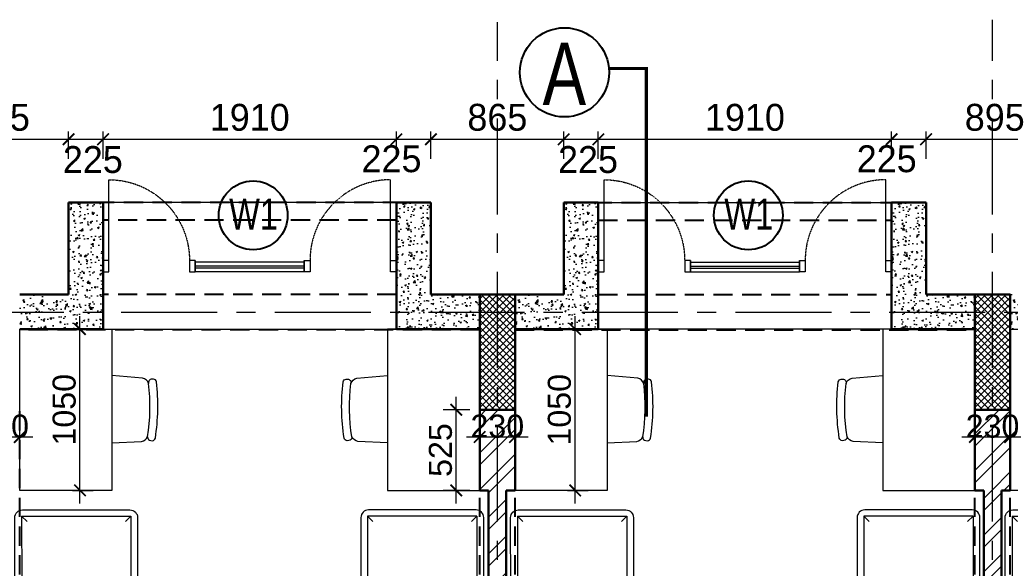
# Model space of a CAD drawing. Header units: millimetres. Extents: x -286480 to 108094, y -227925 to 10018.
# Drawn here: x -79192 to -72742, y -127872 to -124302 of the extents above; entities that cross this region are included whole.
import ezdxf

# ---------------------------------------------------------------- set-up
doc = ezdxf.new("R2010")
doc.units = ezdxf.units.MM
doc.header["$LTSCALE"] = 100
doc.header["$MEASUREMENT"] = 0
doc.header["$PDMODE"] = 67
doc.linetypes.add('CENTER', pattern=[2, 1.25, -0.25, 0.25, -0.25])
doc.linetypes.add('DASHED2', pattern=[0.375, 0.25, -0.125])
doc.layers.get('0').update_dxf_attribs({"lineweight": 25})
for name, color, linetype, lineweight in [('A-ANNO-COLUMN-HATCH', 253, 'Continuous', 9), ('A-ANNO-GRID', 251, 'CENTER', 9), ('A-ANNO-WALL', 1, 'Continuous', 30), ('AAC BLOCK HATCH', 253, 'Continuous', 5), ('ACC BLOCK', 211, 'Continuous', 30), ('beam', 3, 'Continuous', 20), ('dim', 7, 'Continuous', 13), ('DIM INTERIOR', 4, 'Continuous', 5), ('DW-NO', 7, 'Continuous', 25), ('FURNITURE LAYOUT', 37, 'Continuous', 15), ('GLASS', 150, 'Continuous', 5), ('S-COL', 4, 'Continuous', 30), ('WALL HATCH', 24, 'Continuous', 9)]:
    doc.layers.add(name, color=color, linetype=linetype, lineweight=lineweight)
doc.styles.add('CENTURY-GOTHIC', font='GOTHIC.TTF', dxfattribs={"height": 175})
doc.styles.add('SIZE', font='arial.ttf', dxfattribs={"width": 0.75, "height": 200})
doc.styles.get("Standard").update_dxf_attribs({"font": 'sanss___.ttf'})
doc.dimstyles.new('1.125', dxfattribs={"dimtxt": 175, "dimasz": 75, "dimexe": 50, "dimexo": 50, "dimgap": 50, "dimtad": 1, "dimdec": 0, "dimrnd": 5, "dimzin": 0, "dimdsep": 46, "dimtxsty": 'CENTURY-GOTHIC', "dimblk": 'ARCHTICK', "dimcen": 5, "dimdle": 40, "dimclrd": 256, "dimclre": 8, "dimclrt": 213, "dimadec": 0, "dimazin": 0, "dimtfac": 1, "dimtdec": 0, "dimtofl": 0, "dimtmove": 2, "dimatfit": 2, "dimldrblk": 'OPEN30', "dimfxl": 80, "dimtolj": 1, "dimtzin": 0, "dimlwd": 15, "dimlwe": 9, "dimarcsym": 1})
doc.dimstyles.new('D100', dxfattribs={"dimtxt": 175, "dimasz": 100, "dimexe": 85, "dimexo": 85, "dimgap": 25, "dimtad": 3, "dimdec": 0, "dimrnd": 5, "dimtxsty": 'Standard', "dimblk": 'ARCHTICK', "dimcen": 100, "dimdle": 85, "dimclrd": 256, "dimclre": 256, "dimclrt": 256, "dimadec": 0, "dimazin": 0, "dimtfac": 1, "dimtdec": 0, "dimtmove": 1, "dimatfit": 3, "dimfxl": 300, "dimlwd": -1, "dimlwe": -1, "dimarcsym": 0})
pattern_1 = [(45, (-169512.16, 128468.05), (-119.32427, 119.32427), []), (45, (-169432.6, 128468.05), (-119.32427, 119.32427), [])]

# ---------------------------------------------------------------- blocks, each defined once
blk = doc.blocks.new('A$C0E3E786B-flat-1')
at = {"ltscale": 0.1}
for p, q in [((855.2, 288.7, 0), (240.1, -46.1, 0)), ((1735, -1224.8, 0), (922.8, 268.6, 0)), ((220.2, -113.9, 0), (1032.4, -1607.3, 0)), ((1444.7, -899.7, 0), (752.9, -1093.3, 0)), ((829.6, -1234.5, 0), (1444.7, -899.7, 0)), ((1500.5, -885, 0), (875.6, -1225.1, 0)), ((1532.3, -852, 0), (1444.7, -899.7, 0)), ((1500.5, -885, 0), (1482.4, -924.7, 0)), ((1701.1, -1254, 0), (1500.5, -885, 0)), ((875.6, -1225.1, 0), (918.9, -1231.4, 0)), ((1076.3, -1594.1, 0), (875.6, -1225.1, 0)), ((1076.3, -1594.1, 0), (1701.1, -1254, 0)), ((1701.1, -1254, 0), (1654.4, -1240.9, 0)), ((1100.1, -1627.4, 0), (1715.1, -1292.6, 0)), ((1076.3, -1594.1, 0), (1090.9, -1547.7, 0))]:
    blk.add_line(p, q, dxfattribs=at)
for centre, start_param, end_param in [((879, 244.7, 0), 1.628397, 3.199193), ((264, -90, 0), 3.199193, 4.76999), ((1691.3, -1248.7, 0), 0.057601, 1.628397), ((1076.2, -1583.5, 0), 4.76999, 6.340786)]:
    blk.add_ellipse(centre, major_axis=(21.3, -45.2), ratio=0.996988, start_param=start_param, end_param=end_param, dxfattribs=at)
blk = doc.blocks.new('door-700')
at = {"linetype": 'Continuous'}
for p, q in [((-50, 100), (-50, 800)), ((-800, 100), (-800, 0)), ((0, 100), (0, 0))]:
    blk.add_line(p, q, dxfattribs=at)
at = {"linetype": 'DASHED2', "ltscale": 0.1}
blk.add_arc((-50, 100), 700, 90, 180, dxfattribs=at)
at = {"linetype": 'Continuous'}
for points in [[(-750, 0), (-800, 0), (-800, 100), (-750, 100)], [(0, 0), (-50, 0), (-50, 100), (0, 100)]]:
    blk.add_3dface(points, dxfattribs=at)
blk = doc.blocks.new('_ArchTick')
at = {"const_width": 0.15}
blk.add_lwpolyline([(-0.5, -0.5), (0.5, 0.5)], dxfattribs=at)
blk = doc.blocks.new('*D688')
at = {"layer": 'Defpoints', "color": 0, "ltscale": 0.1, "transparency": 16777216}
for p in [(-78874.1, -125079.9), (-79767.9, -125257.8, 1.1), (-78874.1, -125257.8, 1.1)]:
    blk.add_point(p, dxfattribs=at)
at = {"layer": 'dim', "color": 8, "lineweight": 9, "ltscale": 0.1, "transparency": 16777216}
for p, q in [((-79767.9, -125207.8), (-79767.9, -125029.9)), ((-78874.1, -125207.8), (-78874.1, -125029.9))]:
    blk.add_line(p, q, dxfattribs=at)
at = {"layer": 'dim', "lineweight": 15, "ltscale": 0.1, "transparency": 16777216}
blk.add_line((-79807.9, -125079.9), (-78834.1, -125079.9), dxfattribs=at)
at = {"layer": 'dim', "lineweight": 15, "ltscale": 0.1, "transparency": 16777216, "xscale": 75, "yscale": 75, "zscale": 75, "rotation": 180}
blk.add_blockref('_ArchTick', (-79767.9, -125079.9), dxfattribs=at)
at = {"layer": 'dim', "lineweight": 15, "ltscale": 0.1, "transparency": 16777216, "xscale": 75, "yscale": 75, "zscale": 75}
blk.add_blockref('_ArchTick', (-78874.1, -125079.9), dxfattribs=at)
at = {"layer": 'dim', "color": 213, "ltscale": 0.1, "transparency": 16777216, "insert": (-79321, -124938), "char_height": 175, "attachment_point": 5, "style": 'CENTURY-GOTHIC'}
blk.add_mtext('\\A1;895', dxfattribs=at)
blk = doc.blocks.new('_Open30')
at = {"color": 0, "linetype": 'ByBlock', "lineweight": -2}
for p, q in [((-1, 0.268), (0, 0)), ((0, 0), (-1, -0.268)), ((0, 0), (-1, 0))]:
    blk.add_line(p, q, dxfattribs=at)
blk = doc.blocks.new('*D689')
at = {"layer": 'Defpoints', "color": 0, "ltscale": 0.1, "transparency": 16777216}
for p in [(-78649.1, -125079.9), (-78874.1, -125257.8, 1.1), (-78649.1, -125257.8, 1.1)]:
    blk.add_point(p, dxfattribs=at)
at = {"layer": 'dim', "color": 8, "lineweight": 9, "ltscale": 0.1, "transparency": 16777216}
for p, q in [((-78874.1, -125207.8), (-78874.1, -125029.9)), ((-78649.1, -125207.8), (-78649.1, -125029.9))]:
    blk.add_line(p, q, dxfattribs=at)
at = {"layer": 'dim', "lineweight": 15, "ltscale": 0.1, "transparency": 16777216}
blk.add_line((-78914.1, -125079.9), (-78609.1, -125079.9), dxfattribs=at)
at = {"layer": 'dim', "lineweight": 15, "ltscale": 0.1, "transparency": 16777216, "xscale": 75, "yscale": 75, "zscale": 75, "rotation": 180}
blk.add_blockref('_ArchTick', (-78874.1, -125079.9), dxfattribs=at)
at = {"layer": 'dim', "lineweight": 15, "ltscale": 0.1, "transparency": 16777216, "xscale": 75, "yscale": 75, "zscale": 75}
blk.add_blockref('_ArchTick', (-78649.1, -125079.9), dxfattribs=at)
at = {"layer": 'dim', "color": 213, "ltscale": 0.1, "transparency": 16777216, "insert": (-78716.1, -125212.9), "char_height": 175, "attachment_point": 5, "style": 'CENTURY-GOTHIC'}
blk.add_mtext('\\A1;225', dxfattribs=at)
blk = doc.blocks.new('*D690')
at = {"layer": 'Defpoints', "color": 0, "ltscale": 0.1, "transparency": 16777216}
for p in [(-76739.1, -125079.9), (-78649.1, -125257.8, 1.1), (-76739.1, -125257.8, 1.1)]:
    blk.add_point(p, dxfattribs=at)
at = {"layer": 'dim', "color": 8, "lineweight": 9, "ltscale": 0.1, "transparency": 16777216}
for p, q in [((-78649.1, -125207.8), (-78649.1, -125029.9)), ((-76739.1, -125207.8), (-76739.1, -125029.9))]:
    blk.add_line(p, q, dxfattribs=at)
at = {"layer": 'dim', "lineweight": 15, "ltscale": 0.1, "transparency": 16777216}
blk.add_line((-78689.1, -125079.9), (-76699.1, -125079.9), dxfattribs=at)
at = {"layer": 'dim', "lineweight": 15, "ltscale": 0.1, "transparency": 16777216, "xscale": 75, "yscale": 75, "zscale": 75, "rotation": 180}
blk.add_blockref('_ArchTick', (-78649.1, -125079.9), dxfattribs=at)
at = {"layer": 'dim', "lineweight": 15, "ltscale": 0.1, "transparency": 16777216, "xscale": 75, "yscale": 75, "zscale": 75}
blk.add_blockref('_ArchTick', (-76739.1, -125079.9), dxfattribs=at)
at = {"layer": 'dim', "color": 213, "ltscale": 0.1, "transparency": 16777216, "insert": (-77694.1, -124938), "char_height": 175, "attachment_point": 5, "style": 'CENTURY-GOTHIC'}
blk.add_mtext('\\A1;1910', dxfattribs=at)
blk = doc.blocks.new('*D691')
at = {"layer": 'Defpoints', "color": 0, "ltscale": 0.1, "transparency": 16777216}
for p in [(-73514.1, -125079.9), (-75424.1, -125257.8, 1.1), (-73514.1, -125257.8, 1.1)]:
    blk.add_point(p, dxfattribs=at)
at = {"layer": 'dim', "color": 8, "lineweight": 9, "ltscale": 0.1, "transparency": 16777216}
for p, q in [((-75424.1, -125207.8), (-75424.1, -125029.9)), ((-73514.1, -125207.8), (-73514.1, -125029.9))]:
    blk.add_line(p, q, dxfattribs=at)
at = {"layer": 'dim', "lineweight": 15, "ltscale": 0.1, "transparency": 16777216}
blk.add_line((-75464.1, -125079.9), (-73474.1, -125079.9), dxfattribs=at)
at = {"layer": 'dim', "lineweight": 15, "ltscale": 0.1, "transparency": 16777216, "xscale": 75, "yscale": 75, "zscale": 75, "rotation": 180}
blk.add_blockref('_ArchTick', (-75424.1, -125079.9), dxfattribs=at)
at = {"layer": 'dim', "lineweight": 15, "ltscale": 0.1, "transparency": 16777216, "xscale": 75, "yscale": 75, "zscale": 75}
blk.add_blockref('_ArchTick', (-73514.1, -125079.9), dxfattribs=at)
at = {"layer": 'dim', "color": 213, "ltscale": 0.1, "transparency": 16777216, "insert": (-74469.1, -124938), "char_height": 175, "attachment_point": 5, "style": 'CENTURY-GOTHIC'}
blk.add_mtext('\\A1;1910', dxfattribs=at)
blk = doc.blocks.new('*D699')
at = {"layer": 'Defpoints', "color": 0, "ltscale": 0.1, "transparency": 16777216}
for p in [(-76514.1, -125079.9), (-76739.1, -125257.8, 1.1), (-76514.1, -125257.8, 1.1)]:
    blk.add_point(p, dxfattribs=at)
at = {"layer": 'dim', "color": 8, "lineweight": 9, "ltscale": 0.1, "transparency": 16777216}
for p, q in [((-76739.1, -125207.8), (-76739.1, -125029.9)), ((-76514.1, -125207.8), (-76514.1, -125029.9))]:
    blk.add_line(p, q, dxfattribs=at)
at = {"layer": 'dim', "lineweight": 15, "ltscale": 0.1, "transparency": 16777216}
blk.add_line((-76779.1, -125079.9), (-76474.1, -125079.9), dxfattribs=at)
at = {"layer": 'dim', "lineweight": 15, "ltscale": 0.1, "transparency": 16777216, "xscale": 75, "yscale": 75, "zscale": 75, "rotation": 180}
blk.add_blockref('_ArchTick', (-76739.1, -125079.9), dxfattribs=at)
at = {"layer": 'dim', "lineweight": 15, "ltscale": 0.1, "transparency": 16777216, "xscale": 75, "yscale": 75, "zscale": 75}
blk.add_blockref('_ArchTick', (-76514.1, -125079.9), dxfattribs=at)
at = {"layer": 'dim', "color": 213, "ltscale": 0.1, "transparency": 16777216, "insert": (-76770.9, -125207.8), "char_height": 175, "attachment_point": 5, "style": 'CENTURY-GOTHIC'}
blk.add_mtext('\\A1;225', dxfattribs=at)
blk = doc.blocks.new('*D700')
at = {"layer": 'Defpoints', "color": 0, "ltscale": 0.1, "transparency": 16777216}
for p in [(-75649.1, -125079.9), (-76514.1, -125257.8, 1.1), (-75649.1, -125257.8, 1.1)]:
    blk.add_point(p, dxfattribs=at)
at = {"layer": 'dim', "color": 8, "lineweight": 9, "ltscale": 0.1, "transparency": 16777216}
for p, q in [((-76514.1, -125207.8), (-76514.1, -125029.9)), ((-75649.1, -125207.8), (-75649.1, -125029.9))]:
    blk.add_line(p, q, dxfattribs=at)
at = {"layer": 'dim', "lineweight": 15, "ltscale": 0.1, "transparency": 16777216}
blk.add_line((-76554.1, -125079.9), (-75609.1, -125079.9), dxfattribs=at)
at = {"layer": 'dim', "lineweight": 15, "ltscale": 0.1, "transparency": 16777216, "xscale": 75, "yscale": 75, "zscale": 75, "rotation": 180}
blk.add_blockref('_ArchTick', (-76514.1, -125079.9), dxfattribs=at)
at = {"layer": 'dim', "lineweight": 15, "ltscale": 0.1, "transparency": 16777216, "xscale": 75, "yscale": 75, "zscale": 75}
blk.add_blockref('_ArchTick', (-75649.1, -125079.9), dxfattribs=at)
at = {"layer": 'dim', "color": 213, "ltscale": 0.1, "transparency": 16777216, "insert": (-76081.6, -124937.9), "char_height": 175, "attachment_point": 5, "style": 'CENTURY-GOTHIC'}
blk.add_mtext('\\A1;865', dxfattribs=at)
blk = doc.blocks.new('*D701')
at = {"layer": 'Defpoints', "color": 0, "ltscale": 0.1, "transparency": 16777216}
for p in [(-75424.1, -125079.9), (-75649.1, -125257.8, 1.1), (-75424.1, -125257.8, 1.1)]:
    blk.add_point(p, dxfattribs=at)
at = {"layer": 'dim', "color": 8, "lineweight": 9, "ltscale": 0.1, "transparency": 16777216}
for p, q in [((-75649.1, -125207.8), (-75649.1, -125029.9)), ((-75424.1, -125207.8), (-75424.1, -125029.9))]:
    blk.add_line(p, q, dxfattribs=at)
at = {"layer": 'dim', "lineweight": 15, "ltscale": 0.1, "transparency": 16777216}
blk.add_line((-75689.1, -125079.9), (-75384.1, -125079.9), dxfattribs=at)
at = {"layer": 'dim', "lineweight": 15, "ltscale": 0.1, "transparency": 16777216, "xscale": 75, "yscale": 75, "zscale": 75, "rotation": 180}
blk.add_blockref('_ArchTick', (-75649.1, -125079.9), dxfattribs=at)
at = {"layer": 'dim', "lineweight": 15, "ltscale": 0.1, "transparency": 16777216, "xscale": 75, "yscale": 75, "zscale": 75}
blk.add_blockref('_ArchTick', (-75424.1, -125079.9), dxfattribs=at)
at = {"layer": 'dim', "color": 213, "ltscale": 0.1, "transparency": 16777216, "insert": (-75491.1, -125212.9), "char_height": 175, "attachment_point": 5, "style": 'CENTURY-GOTHIC'}
blk.add_mtext('\\A1;225', dxfattribs=at)
blk = doc.blocks.new('*D702')
at = {"layer": 'Defpoints', "color": 0, "ltscale": 0.1, "transparency": 16777216}
for p in [(-73289.1, -125079.9), (-73514.1, -125257.8, 1.1), (-73289.1, -125257.8, 1.1)]:
    blk.add_point(p, dxfattribs=at)
at = {"layer": 'dim', "color": 8, "lineweight": 9, "ltscale": 0.1, "transparency": 16777216}
for p, q in [((-73514.1, -125207.8), (-73514.1, -125029.9)), ((-73289.1, -125207.8), (-73289.1, -125029.9))]:
    blk.add_line(p, q, dxfattribs=at)
at = {"layer": 'dim', "lineweight": 15, "ltscale": 0.1, "transparency": 16777216}
blk.add_line((-73554.1, -125079.9), (-73249.1, -125079.9), dxfattribs=at)
at = {"layer": 'dim', "lineweight": 15, "ltscale": 0.1, "transparency": 16777216, "xscale": 75, "yscale": 75, "zscale": 75, "rotation": 180}
blk.add_blockref('_ArchTick', (-73514.1, -125079.9), dxfattribs=at)
at = {"layer": 'dim', "lineweight": 15, "ltscale": 0.1, "transparency": 16777216, "xscale": 75, "yscale": 75, "zscale": 75}
blk.add_blockref('_ArchTick', (-73289.1, -125079.9), dxfattribs=at)
at = {"layer": 'dim', "color": 213, "ltscale": 0.1, "transparency": 16777216, "insert": (-73545.9, -125207.9), "char_height": 175, "attachment_point": 5, "style": 'CENTURY-GOTHIC'}
blk.add_mtext('\\A1;225', dxfattribs=at)
blk = doc.blocks.new('*D703')
at = {"layer": 'Defpoints', "color": 0, "ltscale": 0.1, "transparency": 16777216}
for p in [(-72395.4, -125079.9), (-73289.1, -125257.8, 1.1), (-72395.4, -125257.8, -9)]:
    blk.add_point(p, dxfattribs=at)
at = {"layer": 'dim', "color": 8, "lineweight": 9, "ltscale": 0.1, "transparency": 16777216}
for p, q in [((-73289.1, -125207.8), (-73289.1, -125029.9)), ((-72395.4, -125207.8), (-72395.4, -125029.9))]:
    blk.add_line(p, q, dxfattribs=at)
at = {"layer": 'dim', "lineweight": 15, "ltscale": 0.1, "transparency": 16777216}
blk.add_line((-73329.1, -125079.9), (-72355.4, -125079.9), dxfattribs=at)
at = {"layer": 'dim', "lineweight": 15, "ltscale": 0.1, "transparency": 16777216, "xscale": 75, "yscale": 75, "zscale": 75, "rotation": 180}
blk.add_blockref('_ArchTick', (-73289.1, -125079.9), dxfattribs=at)
at = {"layer": 'dim', "lineweight": 15, "ltscale": 0.1, "transparency": 16777216, "xscale": 75, "yscale": 75, "zscale": 75}
blk.add_blockref('_ArchTick', (-72395.4, -125079.9), dxfattribs=at)
at = {"layer": 'dim', "color": 213, "ltscale": 0.1, "transparency": 16777216, "insert": (-72842.2, -124938), "char_height": 175, "attachment_point": 5, "style": 'CENTURY-GOTHIC'}
blk.add_mtext('\\A1;895', dxfattribs=at)
blk = doc.blocks.new('table')
at = {"layer": 'FURNITURE LAYOUT', "ltscale": 0.1, "extrusion": (0.00024973, 0.002858, 0.999996)}
for p, q in [((102448.2, -203232.7, 8), (102255.7, -203241.8, 8.1)), ((102248.5, -203652.8, 9.3), (102448.2, -203670.1, 9.3))]:
    blk.add_line(p, q, dxfattribs=at)
at = {"layer": 'FURNITURE LAYOUT', "ltscale": 0.1, "elevation": 7.1}
blk.add_lwpolyline([(102448.3, -202922.9), (103048.2, -202922.9), (103048.2, -203972.9), (102448.3, -203972.9)], close=True, dxfattribs=at)
at = {"layer": 'FURNITURE LAYOUT', "ltscale": 0.1, "extrusion": (0.00024973, 0.002858, 0.999996), "elevation": -547.2}
blk.add_lwpolyline([(102216, -203270, 0.431626), (102195.6, -203246), (102185.5, -203245.8, 0.368177), (102165.4, -203262.3, 0.069082), (102158.9, -203628.8, 0.368177), (102178.3, -203646), (102188.5, -203646.2, 0.497842), (102209, -203617.4)], format="xyb", dxfattribs=at)
at = {"layer": 'FURNITURE LAYOUT', "ltscale": 0.1, "extrusion": (0.00024973, 0.002858, 0.999996)}
for centre, radius, start, end in [((103479.8, -203469, -547.2), 1279.4, 171.05364, 186.65831), ((102261.7, -203291.1, -547.2), 50.4, 96.90514, 155.33566), ((102255.9, -203603.8, -547.2), 48.8, 196.10221, 261.32794)]:
    blk.add_arc(centre, radius, start, end, dxfattribs=at)
blk = doc.blocks.new('*D654')
at = {"layer": 'Defpoints', "color": 0, "ltscale": 0.1, "transparency": 16777216}
for p in [(-79421.7, -127018.3), (-79421.7, -127136.3, 22.2), (-79191.7, -127136.3, -72.3)]:
    blk.add_point(p, dxfattribs=at)
at = {"layer": 'DIM INTERIOR', "ltscale": 0.1, "transparency": 16777216}
for p, q in [((-79421.7, -127051.8), (-79421.7, -126933.3)), ((-79191.7, -127056.2), (-79191.7, -126933.3)), ((-79106.7, -127018.3), (-79506.7, -127018.3))]:
    blk.add_line(p, q, dxfattribs=at)
at = {"layer": 'DIM INTERIOR', "ltscale": 0.1, "transparency": 16777216, "xscale": 75, "yscale": 75, "zscale": 75, "rotation": 180}
blk.add_blockref('_ArchTick', (-79421.7, -127018.3), dxfattribs=at)
at = {"layer": 'DIM INTERIOR', "ltscale": 0.1, "transparency": 16777216, "xscale": 75, "yscale": 75, "zscale": 75}
blk.add_blockref('_ArchTick', (-79191.7, -127018.3), dxfattribs=at)
at = {"layer": 'DIM INTERIOR', "ltscale": 0.1, "transparency": 16777216, "insert": (-79306.7, -126948.6), "char_height": 175, "attachment_point": 5}
blk.add_mtext('{\\H0.85714x;230}', dxfattribs=at)
blk = doc.blocks.new('*D655')
at = {"layer": 'Defpoints', "color": 0, "ltscale": 0.1, "transparency": 16777216}
for p in [(-78954.3, -126315.8, -72.3), (-78799.7, -126315.8), (-78942.5, -127365.8, -189)]:
    blk.add_point(p, dxfattribs=at)
at = {"layer": 'DIM INTERIOR', "ltscale": 0.1, "transparency": 16777216}
for p, q in [((-78799.7, -127450.8), (-78799.7, -126230.8)), ((-78872.9, -126315.8), (-78714.7, -126315.8)), ((-78849.4, -127365.8), (-78714.7, -127365.8))]:
    blk.add_line(p, q, dxfattribs=at)
at = {"layer": 'DIM INTERIOR', "ltscale": 0.1, "transparency": 16777216, "xscale": 75, "yscale": 75, "zscale": 75}
for p, rotation in [((-78799.7, -126315.8), 90), ((-78799.7, -127365.8), 270)]:
    blk.add_blockref('_ArchTick', p, dxfattribs=dict(at, rotation=rotation))
at = {"layer": 'DIM INTERIOR', "ltscale": 0.1, "transparency": 16777216, "insert": (-78902, -126840.8), "char_height": 175, "attachment_point": 5, "rotation": 90}
blk.add_mtext('{\\H0.85714x;1050}', dxfattribs=at)
blk = doc.blocks.new('*D656')
at = {"layer": 'Defpoints', "color": 0, "ltscale": 0.1, "transparency": 16777216}
for p in [(-76196.7, -127018.3), (-76196.7, -127136.4, 22.2), (-75966.7, -127136.4, -72.3)]:
    blk.add_point(p, dxfattribs=at)
at = {"layer": 'DIM INTERIOR', "ltscale": 0.1, "transparency": 16777216}
for p, q in [((-76196.7, -127051.9), (-76196.7, -126933.3)), ((-75966.7, -127056.3), (-75966.7, -126933.3)), ((-75881.7, -127018.3), (-76281.7, -127018.3))]:
    blk.add_line(p, q, dxfattribs=at)
at = {"layer": 'DIM INTERIOR', "ltscale": 0.1, "transparency": 16777216, "xscale": 75, "yscale": 75, "zscale": 75, "rotation": 180}
blk.add_blockref('_ArchTick', (-76196.7, -127018.3), dxfattribs=at)
at = {"layer": 'DIM INTERIOR', "ltscale": 0.1, "transparency": 16777216, "xscale": 75, "yscale": 75, "zscale": 75}
blk.add_blockref('_ArchTick', (-75966.7, -127018.3), dxfattribs=at)
at = {"layer": 'DIM INTERIOR', "ltscale": 0.1, "transparency": 16777216, "insert": (-76081.7, -126948.6), "char_height": 175, "attachment_point": 5}
blk.add_mtext('{\\H0.85714x;230}', dxfattribs=at)
blk = doc.blocks.new('*D657')
at = {"layer": 'Defpoints', "color": 0, "ltscale": 0.1, "transparency": 16777216}
for p in [(-75729.3, -126315.9, -72.3), (-75574.7, -126315.9), (-75717.5, -127365.9, -189)]:
    blk.add_point(p, dxfattribs=at)
at = {"layer": 'DIM INTERIOR', "ltscale": 0.1, "transparency": 16777216}
for p, q in [((-75574.7, -127450.9), (-75574.7, -126230.9)), ((-75647.9, -126315.9), (-75489.7, -126315.9)), ((-75624.4, -127365.9), (-75489.7, -127365.9))]:
    blk.add_line(p, q, dxfattribs=at)
at = {"layer": 'DIM INTERIOR', "ltscale": 0.1, "transparency": 16777216, "xscale": 75, "yscale": 75, "zscale": 75}
for p, rotation in [((-75574.7, -126315.9), 90), ((-75574.7, -127365.9), 270)]:
    blk.add_blockref('_ArchTick', p, dxfattribs=dict(at, rotation=rotation))
at = {"layer": 'DIM INTERIOR', "ltscale": 0.1, "transparency": 16777216, "insert": (-75677, -126840.9), "char_height": 175, "attachment_point": 5, "rotation": 90}
blk.add_mtext('{\\H0.85714x;1050}', dxfattribs=at)
blk = doc.blocks.new('*D658')
at = {"layer": 'Defpoints', "color": 0, "ltscale": 0.1, "transparency": 16777216}
for p in [(-72971.7, -127018.3), (-72971.7, -127136.3, 22.2), (-72741.7, -127136.3, -72.3)]:
    blk.add_point(p, dxfattribs=at)
at = {"layer": 'DIM INTERIOR', "ltscale": 0.1, "transparency": 16777216}
for p, q in [((-72971.7, -127051.8), (-72971.7, -126933.3)), ((-72741.7, -127056.2), (-72741.7, -126933.3)), ((-72656.7, -127018.3), (-73056.7, -127018.3))]:
    blk.add_line(p, q, dxfattribs=at)
at = {"layer": 'DIM INTERIOR', "ltscale": 0.1, "transparency": 16777216, "xscale": 75, "yscale": 75, "zscale": 75, "rotation": 180}
blk.add_blockref('_ArchTick', (-72971.7, -127018.3), dxfattribs=at)
at = {"layer": 'DIM INTERIOR', "ltscale": 0.1, "transparency": 16777216, "xscale": 75, "yscale": 75, "zscale": 75}
blk.add_blockref('_ArchTick', (-72741.7, -127018.3), dxfattribs=at)
at = {"layer": 'DIM INTERIOR', "ltscale": 0.1, "transparency": 16777216, "insert": (-72856.7, -126948.6), "char_height": 175, "attachment_point": 5}
blk.add_mtext('{\\H0.85714x;230}', dxfattribs=at)
blk = doc.blocks.new('*D671')
at = {"layer": 'Defpoints', "color": 0, "ltscale": 0.1, "transparency": 16777216}
for p in [(-76349.4, -126840.8), (-76056, -126840.8, 42.6), (-76056, -127365.8, 42.6)]:
    blk.add_point(p, dxfattribs=at)
at = {"layer": 'DIM INTERIOR', "ltscale": 0.1, "transparency": 16777216}
for p, q in [((-76349.4, -127450.8), (-76349.4, -126755.8)), ((-76260.5, -126840.8), (-76434.4, -126840.8)), ((-76260.5, -127365.8), (-76434.4, -127365.8))]:
    blk.add_line(p, q, dxfattribs=at)
at = {"layer": 'DIM INTERIOR', "ltscale": 0.1, "transparency": 16777216, "xscale": 75, "yscale": 75, "zscale": 75}
for p, rotation in [((-76349.4, -126840.8), 90), ((-76349.4, -127365.8), 270)]:
    blk.add_blockref('_ArchTick', p, dxfattribs=dict(at, rotation=rotation))
at = {"layer": 'DIM INTERIOR', "ltscale": 0.1, "transparency": 16777216, "insert": (-76451.6, -127103.3), "char_height": 175, "attachment_point": 5, "rotation": 90}
blk.add_mtext('{\\H0.85714x;525}', dxfattribs=at)

msp = doc.modelspace()

# ---------------------------------------------------------------- hatches: boundary and pattern name
at = {"layer": 'A-ANNO-COLUMN-HATCH', "lineweight": 9, "ltscale": 0.1}
h = msp.add_hatch(dxfattribs=at)
h.set_pattern_fill('ANSI37', color=256, scale=250, angle=-90)
h.set_pattern_definition([(315, (-111886.798, -24674.29), (22.097087, 22.097087), []), (45, (-111886.798, -24674.29), (-22.097087, 22.097087), [])])
h.paths.add_polyline_path([(-76196.6, -126090.8), (-76196.6, -126840.8), (-75966.6, -126840.8), (-75966.6, -126090.8)])
h = msp.add_hatch(dxfattribs=at)
h.set_pattern_fill('ANSI37', color=256, scale=250, angle=-90)
h.set_pattern_definition([(315, (-108661.798, -24674.29), (22.097087, 22.097087), []), (45, (-108661.798, -24674.29), (-22.097087, 22.097087), [])])
h.paths.add_polyline_path([(-72971.6, -126090.8), (-72971.6, -126840.8), (-72741.6, -126840.8), (-72741.6, -126090.8)])
at = {"layer": 'AAC BLOCK HATCH'}
h = msp.add_hatch(dxfattribs=at)
h.set_pattern_fill('AR-CONC', color=256, scale=15, style=0)
h.set_pattern_definition([(50, (-166996.9, 109554.14), (107.589027, -9.41282), [11.25, -123.75]), (355, (-166996.9, 109554.14), (-20.8127, 112.82882), [9, -99]), (100.451444, (-166987.93, 109553.35), (86.776327, 103.416), [9.56103, -105.171317]), (46.1842, (-166996.9, 109584.14), (160.0862, -24.82789), [16.875, -185.625]), (96.635635, (-166983.56, 109582.07), (140.19929, 146.11779), [14.34155, -157.75706]), (351.184164, (-166996.9, 109584.14), (140.19929, 146.11779), [13.5, -148.5]), (21, (-166981.9, 109576.64), (89.536058, -60.392834), [11.25, -123.75]), (326, (-166981.9, 109576.64), (36.4973, 108.772507), [9, -99]), (71.451445, (-166974.44, 109571.6), (126.033357, 48.379673), [9.56103, -105.171317]), (37.5, (-166996.9, 109554.136), (1.8239783, 49.934078), [0, -97.8, 0, -100.5, 0, -99.375]), (7.5, (-166996.9, 109554.136), (39.460431, 59.161757), [0, -57.3, 0, -95.55, 0, -37.875]), (327.5, (-167030.35, 109554.136), (80.0733654, -3.383231), [0, -37.5, 0, -117, 0, -155.25]), (317.5, (-167045.35, 109554.136), (87.477925, 15.015747), [0, -48.75, 0, -77.7, 0, -110.25])])
h.paths.add_polyline_path([(-79767.9, -126090.8), (-79421.6, -126090.8), (-79421.6, -126205.8), (-79992.9, -126205.8), (-79992.9, -125490.8), (-79767.9, -125490.8)])
h.paths.add_polyline_path([(-79421.6, -126315.8), (-79992.9, -126315.8), (-79992.9, -126205.8), (-79421.6, -126205.8)])
h.paths.add_polyline_path([(-78649.1, -126315.8), (-79191.6, -126315.8), (-79191.6, -126205.8), (-78649.1, -126205.8)])
h.paths.add_polyline_path([(-78649.1, -126205.8), (-79191.6, -126205.8), (-79191.6, -126090.8), (-78874.1, -126090.8), (-78874.1, -125490.8), (-78649.1, -125490.8)])
h = msp.add_hatch(dxfattribs=at)
h.set_pattern_fill('AR-CONC', color=256, scale=15, style=0)
h.set_pattern_definition([(50, (-163771.9, 109554.14), (107.589027, -9.41282), [11.25, -123.75]), (355, (-163771.9, 109554.14), (-20.8127, 112.82882), [9, -99]), (100.451444, (-163762.93, 109553.35), (86.776327, 103.416), [9.56103, -105.171317]), (46.1842, (-163771.9, 109584.14), (160.0862, -24.82789), [16.875, -185.625]), (96.635635, (-163758.56, 109582.07), (140.19929, 146.11779), [14.34155, -157.75706]), (351.184164, (-163771.9, 109584.14), (140.19929, 146.11779), [13.5, -148.5]), (21, (-163756.9, 109576.64), (89.536058, -60.392834), [11.25, -123.75]), (326, (-163756.9, 109576.64), (36.4973, 108.772507), [9, -99]), (71.451445, (-163749.44, 109571.6), (126.033357, 48.379673), [9.56103, -105.171317]), (37.5, (-163771.9, 109554.136), (1.8239783, 49.934078), [0, -97.8, 0, -100.5, 0, -99.375]), (7.5, (-163771.9, 109554.136), (39.460431, 59.161757), [0, -57.3, 0, -95.55, 0, -37.875]), (327.5, (-163805.35, 109554.136), (80.0733654, -3.383231), [0, -37.5, 0, -117, 0, -155.25]), (317.5, (-163820.35, 109554.136), (87.477925, 15.015747), [0, -48.75, 0, -77.7, 0, -110.25])])
h.paths.add_polyline_path([(-76514.1, -126090.8), (-76196.6, -126090.8), (-76196.6, -126205.8), (-76739.1, -126205.8), (-76739.1, -125490.8), (-76514.1, -125490.8)])
h.paths.add_polyline_path([(-76196.6, -126315.8), (-76739.1, -126315.8), (-76739.1, -126205.8), (-76196.6, -126205.8)])
h.paths.add_polyline_path([(-75424.1, -126315.8), (-75966.6, -126315.8), (-75966.6, -126205.8), (-75424.1, -126205.8)])
h.paths.add_polyline_path([(-75424.1, -126205.8), (-75966.6, -126205.8), (-75966.6, -126090.8), (-75649.1, -126090.8), (-75649.1, -125490.8), (-75424.1, -125490.8)])
h = msp.add_hatch(dxfattribs=at)
h.set_pattern_fill('AR-CONC', color=256, scale=15, style=0)
h.set_pattern_definition([(50, (-160546.9, 109554.14), (107.589027, -9.41282), [11.25, -123.75]), (355, (-160546.9, 109554.14), (-20.8127, 112.82882), [9, -99]), (100.451444, (-160537.93, 109553.35), (86.776327, 103.416), [9.56103, -105.171317]), (46.1842, (-160546.9, 109584.14), (160.0862, -24.82789), [16.875, -185.625]), (96.635635, (-160533.56, 109582.07), (140.19929, 146.11779), [14.34155, -157.75706]), (351.184164, (-160546.9, 109584.14), (140.19929, 146.11779), [13.5, -148.5]), (21, (-160531.9, 109576.64), (89.536058, -60.392834), [11.25, -123.75]), (326, (-160531.9, 109576.64), (36.4973, 108.772507), [9, -99]), (71.451445, (-160524.44, 109571.6), (126.033357, 48.379673), [9.56103, -105.171317]), (37.5, (-160546.9, 109554.136), (1.8239783, 49.934078), [0, -97.8, 0, -100.5, 0, -99.375]), (7.5, (-160546.9, 109554.136), (39.460431, 59.161757), [0, -57.3, 0, -95.55, 0, -37.875]), (327.5, (-160580.35, 109554.136), (80.0733654, -3.383231), [0, -37.5, 0, -117, 0, -155.25]), (317.5, (-160595.35, 109554.136), (87.477925, 15.015747), [0, -48.75, 0, -77.7, 0, -110.25])])
h.paths.add_polyline_path([(-73289.1, -126090.8), (-72971.6, -126090.8), (-72971.6, -126205.8), (-73514.1, -126205.8), (-73514.1, -125490.8), (-73289.1, -125490.8)])
h.paths.add_polyline_path([(-72971.6, -126315.8), (-73514.1, -126315.8), (-73514.1, -126205.8), (-72971.6, -126205.8)])
h.paths.add_polyline_path([(-72170.4, -126315.8), (-72741.6, -126315.8), (-72741.6, -126205.8), (-72170.4, -126205.8)])
h.paths.add_polyline_path([(-72170.4, -126205.8), (-72741.6, -126205.8), (-72741.6, -126090.8), (-72395.4, -126090.8), (-72395.4, -125490.8), (-72170.4, -125490.8)])
at = {"layer": 'WALL HATCH', "ltscale": 0.1}
h = msp.add_hatch(dxfattribs=at)
h.set_pattern_fill('ANSI32', color=256, scale=450, style=0)
h.set_pattern_definition(pattern_1)
h.paths.add_polyline_path([(-76196.6, -126840.9), (-75966.6, -126840.9), (-75966.6, -127365.9), (-76196.6, -127365.9)])
h = msp.add_hatch(dxfattribs=at)
h.set_pattern_fill('ANSI32', color=256, scale=450, style=0)
h.set_pattern_definition([(45, (-169512.16, 128467.97), (-119.32427, 119.32427), []), (45, (-169432.6, 128467.97), (-119.32427, 119.32427), [])])
h.paths.add_polyline_path([(-72971.6, -126840.8), (-72741.6, -126840.8), (-72741.6, -127365.8), (-72971.6, -127365.8)])
h = msp.add_hatch(dxfattribs=at)
h.set_pattern_fill('ANSI32', color=256, scale=450, style=0)
h.set_pattern_definition(pattern_1)
h.paths.add_polyline_path([(-76139.1, -127365.8), (-76024.1, -127365.8), (-76024.1, -130350.8), (-76139.1, -130350.8)])
h = msp.add_hatch(dxfattribs=at)
h.set_pattern_fill('ANSI32', color=256, scale=450, style=0)
h.set_pattern_definition(pattern_1)
h.paths.add_polyline_path([(-72914.1, -127365.8), (-72799.1, -127365.8), (-72799.1, -130350.8), (-72914.1, -130350.8)])

# ---------------------------------------------------------------- linework, layer by layer
at = {"color": 12, "ltscale": 0.5, "true_color": 0xe00000, "const_width": 20, "elevation": -0.1}
msp.add_lwpolyline([(-75111.2, -126885.8), (-75111.2, -124619.3), (-75351.5, -124619.3)], dxfattribs=at)
at = {"color": 12, "ltscale": 0.5, "true_color": 0xe00000}
msp.add_circle((-75644.4, -124644.3, -0.1), 290.5, dxfattribs=at)
at = {"layer": 'A-ANNO-GRID', "color": 54, "ltscale": 5}
for p, q in [((-76081.6, -140568.7, -19.6), (-76081.6, -124318, -19.6)), ((-72856.6, -140568.8, -19.6), (-72856.6, -124302, -19.6)), ((-83530.6, -126205.8, 6.1), (-57703.4, -126205.8, 6.1))]:
    msp.add_line(p, q, dxfattribs=at)
at = {"layer": 'A-ANNO-WALL', "ltscale": 0.1, "extrusion": (-5.90536e-11, -0.002858, 0.999996)}
for p, q in [((-76139.1, -127365.8, 22), (-76139.1, -130350.8, 13.5)), ((-72914.1, -127365.8, 27.8), (-72914.1, -130350.8, 19.2))]:
    msp.add_line(p, q, dxfattribs=at)
at = {"layer": 'A-ANNO-WALL', "ltscale": 0.1, "extrusion": (5.90536e-11, -0.002858, 0.999996)}
for p, q in [((-76024.1, -127365.8, 22), (-76024.1, -130350.8, 13.5)), ((-72799.1, -127365.8, 27.8), (-72799.1, -130350.8, 19.2))]:
    msp.add_line(p, q, dxfattribs=at)
at = {"layer": 'A-ANNO-WALL', "ltscale": 0.1, "elevation": 12.8}
for points in [[(-76196.6, -126840.9), (-76196.6, -127365.9), (-76139.1, -127365.9)], [(-75966.6, -126840.9), (-75966.6, -127365.9), (-76024.1, -127365.9)], [(-72971.6, -126840.8), (-72971.6, -127365.8), (-72914.1, -127365.8)], [(-72741.6, -126840.8), (-72741.6, -127365.8), (-72799.1, -127365.8)]]:
    msp.add_lwpolyline(points, dxfattribs=at)
at = {"layer": 'ACC BLOCK', "ltscale": 0.5, "extrusion": (5.90536e-11, -0.002858, 0.999996)}
for p, q in [((-78874.1, -125490.8, 25.7), (-78649.1, -125490.8, 25.7)), ((-78874.1, -126090.8, 25.7), (-78874.1, -125490.8, 25.7)), ((-78649.1, -126315.8, 25.7), (-78649.1, -125490.8, 25.7)), ((-75649.1, -125490.8, 25.7), (-75424.1, -125490.8, 25.7)), ((-75649.1, -126090.8, 25.7), (-75649.1, -125490.8, 25.7)), ((-75424.1, -126315.8, 25.7), (-75424.1, -125490.8, 25.7)), ((-79191.6, -126090.8, 25.7), (-78874.1, -126090.8, 25.7)), ((-76514.1, -126090.8, 25.7), (-76196.6, -126090.8, 25.7)), ((-75966.6, -126090.8, 25.7), (-75649.1, -126090.8, 25.7)), ((-73289.1, -126090.8, 27.2), (-72971.6, -126090.8, 27.2)), ((-79191.6, -126315.8, 25.7), (-78649.1, -126315.8, 25.7)), ((-75966.6, -126315.8, 25.7), (-75424.1, -126315.8, 25.7))]:
    msp.add_line(p, q, dxfattribs=at)
at = {"layer": 'ACC BLOCK', "ltscale": 0.5, "extrusion": (-5.90536e-11, -0.002858, 0.999996)}
for p, q in [((-76514.1, -125490.8, 25.7), (-76739.1, -125490.8, 25.7)), ((-76739.1, -126315.8, 25.7), (-76739.1, -125490.8, 25.7)), ((-76514.1, -126090.8, 25.7), (-76514.1, -125490.8, 25.7)), ((-73289.1, -125490.8, 27.2), (-73514.1, -125490.8, 27.2)), ((-73514.1, -126315.8, 27.2), (-73514.1, -125490.8, 27.2)), ((-73289.1, -126090.8, 27.2), (-73289.1, -125490.8, 27.2)), ((-76196.6, -126315.8, 25.7), (-76739.1, -126315.8, 25.7)), ((-72971.6, -126315.8, 27.2), (-73514.1, -126315.8, 27.2))]:
    msp.add_line(p, q, dxfattribs=at)
at = {"layer": 'beam', "linetype": 'DASHED2', "lineweight": -2, "ltscale": 5, "extrusion": (-5.90536e-11, -0.002858, 0.999996)}
for p, q in [((-76514.1, -125490.8, 25.7), (-78874.1, -125490.8, 25.7)), ((-78874.1, -126090.8, 24), (-78874.1, -125490.8, 25.7)), ((-76514.1, -126090.8, 23.9), (-76514.1, -125490.9, 25.7)), ((-76739.1, -125605.8, 25.7), (-78649.1, -125605.8, 25.7)), ((-78649.1, -126090.9, 25.7), (-78649.1, -125605.8, 25.7)), ((-76739.1, -126090.9, 25.7), (-76739.1, -125605.8, 27)), ((-78874.1, -126090.8, 25.9), (-79191.6, -126090.8, 12.8)), ((-76739.1, -126090.9, 25.1), (-78649.1, -126090.9, 20.4)), ((-76196.6, -126320.9, 27), (-79191.6, -126320.9, 12.8))]:
    msp.add_line(p, q, dxfattribs=at)
at = {"layer": 'beam', "linetype": 'DASHED2', "lineweight": -2, "ltscale": 5, "extrusion": (5.90536e-11, -0.002858, 0.999996)}
for p, q in [((-75649.1, -125490.8, 25.7), (-73289.1, -125490.8, 27.2)), ((-75649.1, -126090.8, 24.7), (-75649.1, -125490.8, 26.4)), ((-73289.1, -126090.8, 27.2), (-73289.1, -125490.8, 28.5)), ((-75424.1, -125605.8, 25.8), (-73514.1, -125605.8, 27.1)), ((-75424.1, -126090.9, 25.7), (-75424.1, -125605.8, 25.8)), ((-73514.1, -126090.9, 25.7), (-73514.1, -125605.8, 27.1)), ((-75966.6, -126090.8, 25.6), (-75649.1, -126090.8, 25.7)), ((-75424.1, -126090.9, 20.4), (-73514.1, -126090.9, 25.1)), ((-75966.6, -126320.9, 19.1), (-72971.6, -126320.9, 25.7))]:
    msp.add_line(p, q, dxfattribs=at)
at = {"layer": 'beam', "linetype": 'DASHED2', "lineweight": -2, "ltscale": 5}
for p, q in [((-76514.1, -126090.8, 25.7), (-76196.6, -126090.8, 25.7)), ((-73289.1, -126090.8, 27.2), (-72971.6, -126090.8, 26.3))]:
    msp.add_line(p, q, dxfattribs=at)
at = {"layer": 'beam', "linetype": 'DASHED2', "lineweight": -2, "ltscale": 5, "elevation": 12.8}
for points in [[(-79191.6, -130350.9), (-79191.6, -126840.9)], [(-76196.6, -130350.9), (-76196.6, -126840.9)], [(-75966.6, -130350.9), (-75966.6, -126840.9)], [(-72971.6, -130350.9), (-72971.6, -126840.9)], [(-72741.6, -130350.9), (-72741.6, -126840.8)]]:
    msp.add_lwpolyline(points, dxfattribs=at)
at = {"layer": 'DW-NO', "color": 51}
for centre in [(-77671.9, -125575.3, -370.4), (-74446.9, -125575.3, -370.4)]:
    msp.add_circle(centre, 224.4, dxfattribs=at)
at = {"layer": 'GLASS', "ltscale": 0.1, "extrusion": (-5.90536e-11, -0.002858, 0.999996)}
for p, q in [((-76739.1, -125490.8, 25.7), (-78649.1, -125490.8, 25.7)), ((-77339.1, -125880.8, 25.7), (-78049.1, -125880.8, 25.7)), ((-77339.1, -125905.8, 25.7), (-78049.1, -125905.8, 25.7)), ((-77339.1, -125918.3, 25.7), (-78049.1, -125918.3, 25.7)), ((-77339.1, -125943.3, 25.7), (-78049.1, -125943.3, 25.7)), ((-78649.1, -126315.8, 25.7), (-76739.1, -126315.8, 25.7))]:
    msp.add_line(p, q, dxfattribs=at)
at = {"layer": 'GLASS', "ltscale": 0.1, "extrusion": (5.90536e-11, -0.002858, 0.999996)}
for p, q in [((-75424.1, -125490.8, 25.7), (-73514.1, -125490.8, 27.2)), ((-74824.1, -125880.8, 25.7), (-74114.1, -125880.8, 25.7)), ((-74824.1, -125905.8, 25.7), (-74114.1, -125905.8, 25.7)), ((-74824.1, -125918.3, 25.7), (-74114.1, -125918.3, 25.7)), ((-74824.1, -125943.3, 25.7), (-74114.1, -125943.3, 25.7)), ((-73514.1, -126315.8, 25.7), (-75424.1, -126315.8, 25.7))]:
    msp.add_line(p, q, dxfattribs=at)
at = {"layer": 'S-COL', "ltscale": 0.1}
for points, elevation in [([(-76196.6, -126090.8), (-76196.6, -126840.8), (-75966.6, -126840.8), (-75966.6, -126090.8)], 25.7), ([(-72971.6, -126090.8), (-72971.6, -126840.8), (-72741.6, -126840.8), (-72741.6, -126090.8)], 27.2)]:
    msp.add_lwpolyline(points, close=True, dxfattribs=dict(at, elevation=elevation))

# ---------------------------------------------------------------- block references
at = {"layer": 'FURNITURE LAYOUT', "rotation": 180}
for p in [(23856.5, -330288.7, 18.6), (27081.5, -330288.8, 5.7), (30306.5, -330288.7, 5.7)]:
    msp.add_blockref('table', p, dxfattribs=at)
at = {"layer": 'FURNITURE LAYOUT', "xscale": -1, "rotation": 180}
for p in [(-179244.8, -330288.8, 5.7), (-176019.8, -330288.7, 5.7)]:
    msp.add_blockref('table', p, dxfattribs=at)
at = {"layer": 'FURNITURE LAYOUT', "ltscale": 0.1, "extrusion": (-5.3212e-11, -0.002858, 0.999996), "zscale": -1, "rotation": 151.4407747083502}
for p in [(-79250.6, -129448, 386), (-76032.1, -129448, 386)]:
    msp.add_blockref('A$C0E3E786B-flat-1', p, dxfattribs=at)
at = {"layer": 'FURNITURE LAYOUT', "ltscale": 0.1, "extrusion": (0.000249617, 0.002858, -0.999996), "rotation": 151.447203188665}
for p in [(79363, -129447.8, -405.4), (72913, -129447.8, -403.8)]:
    msp.add_blockref('A$C0E3E786B-flat-1', p, dxfattribs=at)
at = {"layer": 'FURNITURE LAYOUT', "ltscale": 0.1, "extrusion": (5.3212e-11, -0.002858, 0.999996), "xscale": -1, "zscale": -1, "rotation": 208.5592252917924}
msp.add_blockref('A$C0E3E786B-flat-1', (-76133.3, -129448, 386), dxfattribs=at)
at = {"layer": 'FURNITURE LAYOUT', "ltscale": 0.1, "extrusion": (-0.000249617, 0.002858, -0.999996), "xscale": -1, "rotation": 208.5527968111924}
msp.add_blockref('A$C0E3E786B-flat-1', (72800.2, -129447.9, -367.5), dxfattribs=at)
at = {"layer": 'GLASS', "linetype": 'Continuous', "lineweight": 13, "extrusion": (5.90536e-11, 0.002858, -0.999996), "xscale": 0.7500000025815083, "yscale": 0.7500000025815083, "zscale": -0.7500000025815085}
msp.add_blockref('door-700', (78649.1, -125942.7, -385.4), dxfattribs=at)
at = {"layer": 'GLASS', "linetype": 'Continuous', "lineweight": 13, "extrusion": (-5.90536e-11, -0.002858, 0.999996), "xscale": 0.7500000025815088, "yscale": 0.7500000025815088, "zscale": 0.7500000025815088}
msp.add_blockref('door-700', (-76739.1, -125942.7, 385.4), dxfattribs=at)
at = {"layer": 'GLASS', "linetype": 'Continuous', "lineweight": 13, "extrusion": (5.90536e-11, -0.002858, 0.999996), "xscale": -0.7500000025815088, "yscale": 0.7500000025815089, "zscale": 0.7500000025815089}
msp.add_blockref('door-700', (-75424.1, -125942.7, 385.4), dxfattribs=at)
at = {"layer": 'GLASS', "linetype": 'Continuous', "lineweight": 13, "extrusion": (-5.90536e-11, 0.002858, -0.999996), "xscale": -0.7500000025815083, "yscale": 0.7500000025815085, "zscale": -0.7500000025815083}
msp.add_blockref('door-700', (73514.1, -125942.7, -385.4), dxfattribs=at)

# ---------------------------------------------------------------- texts
at = {"layer": 'DW-NO', "color": 51, "style": 'SIZE', "width": 0.75}
for s, height, p in [('A', 405.3, (-75786.8, -124856.4, -0.1)), ('W1', 202.67, (-77828.3, -125668.5, -370.4)), ('W1', 202.67, (-74603.3, -125668.5, -370.4))]:
    msp.add_text(s, height=height, dxfattribs=at).set_placement(p)

# ---------------------------------------------------------------- dimensions: what is measured, and where the dimension line sits
at = {"layer": 'dim', "ltscale": 0.1}
for base, p1, p2, picture, middle in [((-78874.1, -125079.9, 12.8), (-79767.9, -125257.8, 13.9), (-78874.1, -125257.8, 13.9), '*D688', (-79321, -124938, 12.8)), ((-76739.1, -125079.9, 12.8), (-78649.1, -125257.8, 13.9), (-76739.1, -125257.8, 13.9), '*D690', (-77694.1, -124938, 12.8)), ((-75649.1, -125079.9, -0.7), (-76514.1, -125257.8, 0.4), (-75649.1, -125257.8, 0.4), '*D700', (-76081.6, -124937.9, -0.7)), ((-73514.1, -125079.9, 11.8), (-75424.1, -125257.8, 12.8), (-73514.1, -125257.8, 12.8), '*D691', (-74469.1, -124938, 11.8)), ((-72395.4, -125079.9, 12.8), (-73289.1, -125257.8, 13.9), (-72395.4, -125257.8, 3.8), '*D703', (-72842.2, -124938, 12.8))]:
    dim = msp.add_linear_dim(base=base, p1=p1, p2=p2, dimstyle='1.125', dxfattribs=at)
    dim.commit()
    dim.dimension.update_dxf_attribs({"geometry": picture, "text_midpoint": middle})
for base, p1, p2, picture, middle in [((-78649.1, -125079.9, 12.8), (-78874.1, -125257.8, 13.9), (-78649.1, -125257.8, 13.9), '*D689', (-78716.1, -125212.9, 12.8)), ((-76514.1, -125079.9, -0.7), (-76739.1, -125257.8, 0.4), (-76514.1, -125257.8, 0.4), '*D699', (-76770.9, -125207.8, -0.7)), ((-75424.1, -125079.9, -1.7), (-75649.1, -125257.8, -0.7), (-75424.1, -125257.8, -0.7), '*D701', (-75491.1, -125212.9, -1.7)), ((-73289.1, -125079.9, 11.8), (-73514.1, -125257.8, 12.8), (-73289.1, -125257.8, 12.8), '*D702', (-73545.9, -125207.9, 11.8))]:
    dim = msp.add_linear_dim(base=base, p1=p1, p2=p2, dimstyle='1.125', dxfattribs=at)
    dim.commit()
    dim.dimension.update_dxf_attribs({"geometry": picture, "text_midpoint": middle, "dimtype": 160})
at = {"layer": 'DIM INTERIOR', "color": 3, "ltscale": 0.1}
for base, p1, p2, angle, picture, middle in [((-78799.7, -126315.8, 214.6), (-78942.5, -127365.8, 25.7), (-78954.3, -126315.8, 142.3), 90, '*D655', (-78902, -126840.8, 214.6)), ((-75574.7, -126315.9, 201.8), (-75717.5, -127365.9, 12.8), (-75729.3, -126315.9, 129.5), 90, '*D657', (-75677, -126840.9, 201.8)), ((-76349.4, -126840.8, -16.9), (-76056, -127365.8, 25.7), (-76056, -126840.8, 25.7), 270, '*D671', (-76451.6, -127103.3, -16.9))]:
    dim = msp.add_linear_dim(base=base, p1=p1, p2=p2, angle=angle, text='{\\H0.85714x;<>}', dimstyle='D100', override={"dimasz": 75, "dimfxl": 90, "dimfxlon": 1}, dxfattribs=at)
    dim.commit()
    dim.dimension.update_dxf_attribs({"geometry": picture, "text_midpoint": middle})
for base, p1, p2, picture, middle in [((-79421.7, -127018.3, 25.7), (-79191.7, -127136.3, -46.7), (-79421.7, -127136.3, 47.8), '*D654', (-79306.7, -127051, 25.7)), ((-76196.7, -127018.3, 12.8), (-75966.7, -127136.4, -59.5), (-76196.7, -127136.4, 35), '*D656', (-76081.7, -127051, 12.8)), ((-72971.7, -127018.3, 12.8), (-72741.7, -127136.3, -59.5), (-72971.7, -127136.3, 35), '*D658', (-72856.7, -127051, 12.8))]:
    dim = msp.add_linear_dim(base=base, p1=p1, p2=p2, text='{\\H0.85714x;<>}', dimstyle='D100', override={"dimasz": 75, "dimfxl": 90, "dimfxlon": 1}, dxfattribs=at)
    dim.commit()
    dim.dimension.update_dxf_attribs({"geometry": picture, "text_midpoint": middle, "dimtype": 160})

doc.saveas('drawing.dxf')
